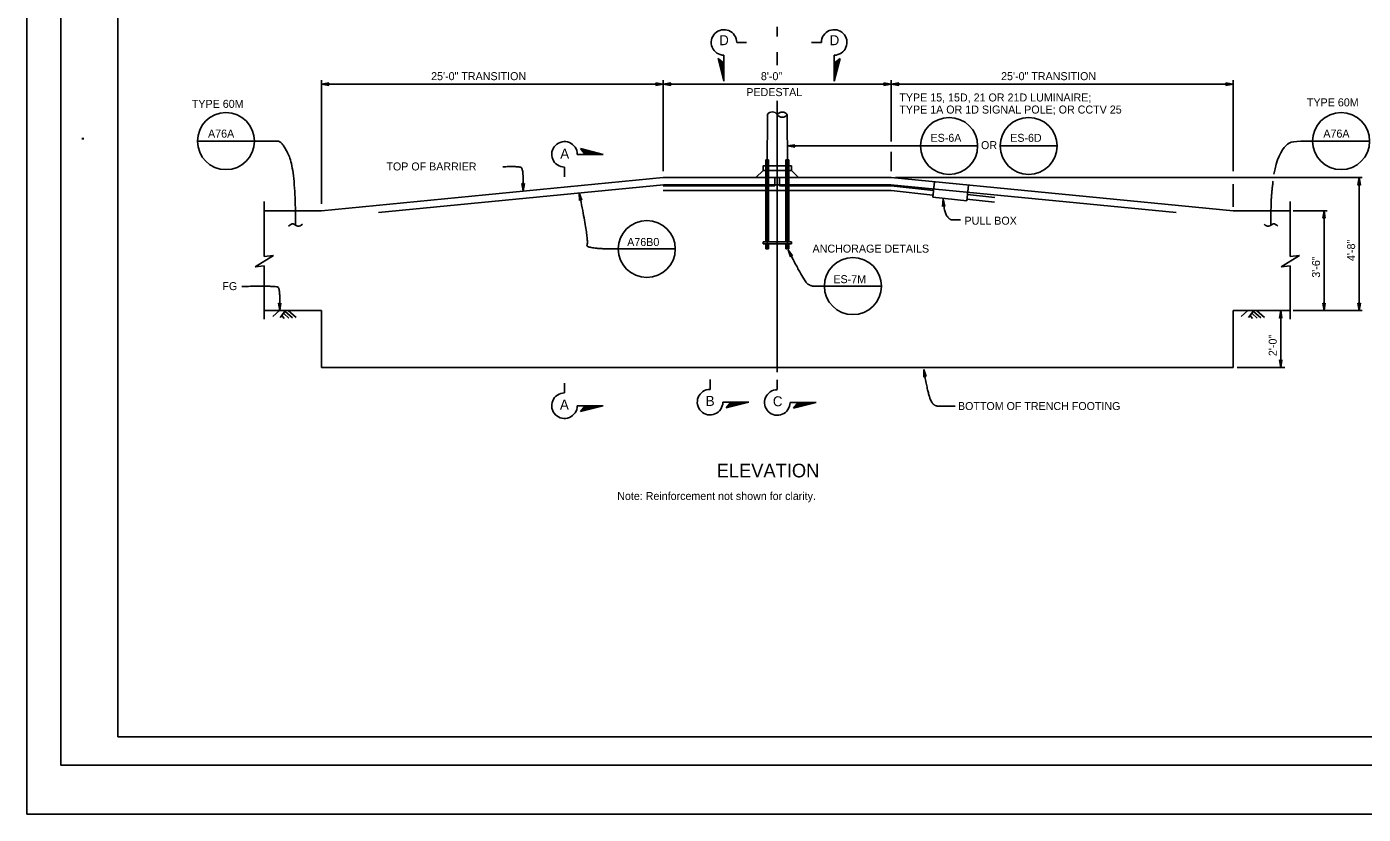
# Model space of a CAD drawing. Extents: x -893 to 867, y -474 to 712.
# Drawn here: x -893 to 279, y -474 to 217 of the extents above; entities that cross this region are included whole.
import ezdxf

# ---------------------------------------------------------------- set-up
doc = ezdxf.new("R2010")
doc.units = 0
for name, color, linetype in [('border_PLOTTING-ELEMENTS', 7, 'Continuous'), ('border_rw_22x34_Cut_Lines', 7, 'Continuous'), ('border_SHEET', 7, 'Continuous'), ('border_WITHIN-BORDER-anno', 7, 'Continuous'), ('pp_PRESENTATION', 7, 'Continuous'), ('str_Concrete-A', 7, 'Continuous'), ('str_Misc-Steel-A', 7, 'Continuous'), ('str_Misc-Steel-F', 7, 'Continuous'), ('str_Text-A', 7, 'Continuous')]:
    doc.layers.add(name, color=color, linetype=linetype)

msp = doc.modelspace()

# ---------------------------------------------------------------- linework, layer by layer
at = {"layer": 'border_PLOTTING-ELEMENTS'}
for points in [[(-893.5, -474), (866.5, -474), (866.5, 712), (-893.5, 712)], [(-863.5, 669), (836.5, 669), (836.5, -431), (-863.5, -431)]]:
    msp.add_lwpolyline(points, close=True, dxfattribs=at)
at = {"layer": 'border_rw_22x34_Cut_Lines'}
msp.add_lwpolyline([(-863.5, 669), (836.5, 669), (836.5, -431), (-863.5, -431)], close=True, dxfattribs=at)
at = {"layer": 'border_SHEET'}
for p, q in [((-813.5, -406), (-813.5, 644)), ((811.5, -406), (-813.5, -406))]:
    msp.add_line(p, q, dxfattribs=at)
at = {"layer": 'pp_PRESENTATION'}
for p, q in [((-235, 216.9), (-235, 208.3)), ((-270.6, 203.1), (-262, 203.1)), ((-196.3, 203.1), (-204.9, 203.1)), ((-281.8, 169.1), (-286.9, 189)), ((-281.8, 184.9), (-286.9, 189)), ((-281.8, 170.7), (-286.3, 188.5)), ((-281.8, 172.3), (-285.8, 188.1)), ((-281.8, 174), (-285.3, 187.7)), ((-281.8, 191.9), (-281.8, 169.1)), ((-185.1, 191.9), (-185.1, 169.1)), ((-185.1, 169.1), (-180, 189)), ((-185.1, 184.9), (-180, 189)), ((-185.1, 170.7), (-180.5, 188.5)), ((-185.1, 172.3), (-181.1, 188.1)), ((-185.1, 174), (-181.6, 187.7)), ((-281.8, 175.6), (-284.8, 187.3)), ((-281.8, 177.3), (-284.2, 186.8)), ((-281.8, 178.9), (-283.7, 186.4)), ((-281.8, 180.5), (-283.2, 186)), ((-281.8, 182.2), (-282.7, 185.6)), ((-281.8, 183.8), (-282.1, 185.1)), ((-185.1, 175.6), (-182.1, 187.3)), ((-185.1, 177.3), (-182.6, 186.8)), ((-185.1, 178.9), (-183.2, 186.4)), ((-185.1, 180.5), (-183.7, 186)), ((-185.1, 182.2), (-184.2, 185.6)), ((-185.1, 183.8), (-184.7, 185.1)), ((-387.7, 104.9), (-407.6, 110)), ((-403.5, 104.9), (-407.6, 110)), ((-389.3, 104.9), (-407.1, 109.5)), ((-390.9, 104.9), (-406.7, 109)), ((-392.6, 104.9), (-406.3, 108.4)), ((-394.2, 104.9), (-405.9, 107.9)), ((-395.8, 104.9), (-405.4, 107.4)), ((-397.5, 104.9), (-405, 106.9)), ((-399.1, 104.9), (-404.6, 106.3)), ((-400.8, 104.9), (-404.2, 105.8)), ((-410.5, 105), (-410.5, 105)), ((-410.5, 104.9), (-387.7, 104.9)), ((-402.4, 104.9), (-403.7, 105.3)), ((-421.7, 93.7), (-421.7, 85.1)), ((-294, -101.3), (-294, -92.7)), ((-235, -101.5), (-235, -93)), ((-421.7, -104.4), (-421.7, -95.8)), ((-410.5, -115.6), (-387.7, -115.6)), ((-410.5, -115.7), (-410.5, -115.7)), ((-387.7, -115.6), (-407.6, -120.7)), ((-403.5, -115.6), (-407.6, -120.7)), ((-389.3, -115.6), (-407.1, -120.2)), ((-390.9, -115.6), (-406.7, -119.6)), ((-392.6, -115.6), (-406.3, -119.1)), ((-394.2, -115.6), (-405.9, -118.6)), ((-395.8, -115.6), (-405.4, -118.1)), ((-397.5, -115.6), (-405, -117.5)), ((-399.1, -115.6), (-404.6, -117)), ((-400.8, -115.6), (-404.2, -116.5)), ((-402.4, -115.6), (-403.7, -116)), ((-282.7, -112.5), (-260, -112.5)), ((-282.7, -112.6), (-282.7, -112.6)), ((-260, -112.5), (-279.8, -117.6)), ((-275.7, -112.5), (-279.8, -117.6)), ((-261.6, -112.5), (-279.4, -117)), ((-263.2, -112.5), (-279, -116.5)), ((-264.9, -112.5), (-278.6, -116)), ((-266.5, -112.5), (-278.1, -115.5)), ((-268.1, -112.5), (-277.7, -114.9)), ((-269.8, -112.5), (-277.3, -114.4)), ((-271.4, -112.5), (-276.9, -113.9)), ((-273, -112.5), (-276.4, -113.4)), ((-274.7, -112.5), (-276, -112.8)), ((-223.8, -112.8), (-201, -112.8)), ((-223.8, -112.9), (-223.8, -112.9)), ((-201, -112.8), (-220.9, -117.9)), ((-216.8, -112.8), (-220.9, -117.9)), ((-202.6, -112.8), (-220.5, -117.3)), ((-204.3, -112.8), (-220, -116.8)), ((-205.9, -112.8), (-219.6, -116.3)), ((-207.5, -112.8), (-219.2, -115.8)), ((-209.2, -112.8), (-218.7, -115.2)), ((-210.8, -112.8), (-218.3, -114.7)), ((-212.4, -112.8), (-217.9, -114.2)), ((-214.1, -112.8), (-217.5, -113.6)), ((-215.7, -112.8), (-217, -113.1))]:
    msp.add_line(p, q, dxfattribs=at)
for centre, start, end in [((-281.8, 203.1), 359.9995, 270), ((-185.1, 203.1), 270, 180.0005), ((-421.7, 104.9), 0, 270.0005), ((-421.7, -115.6), 89.9995, 360), ((-294, -112.5), 89.9995, 360), ((-235, -112.8), 89.9995, 360)]:
    msp.add_arc(centre, 11.2, start, end, dxfattribs=at)
at = {"layer": 'str_Concrete-A'}
for p, q in [((-244, 94.9), (-244, 90.8)), ((-226, 94.9), (-226, 90.8)), ((-635, 55.4), (-335, 84.5)), ((-335, 84.5), (-135, 84.5)), ((-247.5, 90.8), (-253.8, 84.5)), ((-253.8, 84.5), (-216.3, 84.5)), ((-222.5, 90.8), (-216.3, 84.5)), ((-135, 84.5), (165, 55.4)), ((-97.2, 80.9), (-98.7, 67.4)), ((-67.3, 77.9), (-68.8, 64.1)), ((-685.1, 63.5), (-685.1, 15.2)), ((-98.7, 67.4), (-68.8, 64.1)), ((215, 63.5), (215, 15.2)), ((-685.1, 55.4), (-635, 55.4)), ((165, 55.4), (215, 55.4)), ((-693.1, 6.2), (-677.1, 16.2)), ((-677.1, 16.2), (-685.1, 15.2)), ((207, 6.2), (223, 16.2)), ((223, 16.2), (215, 15.2)), ((-685.1, 7.2), (-693.1, 6.2)), ((-685.1, 7.2), (-685.1, -39.7)), ((215, 7.2), (207, 6.2)), ((215, 7.2), (215, -39.7)), ((-685.1, -32.1), (-635, -32.1)), ((-671.8, -32.1), (-677.5, -37.2)), ((-677.5, -32.1), (-637.5, -32.1)), ((-666.4, -32.2), (-671.1, -38.1)), ((-668, -34.7), (-663.6, -38.7)), ((-666.8, -33.1), (-660.4, -38.4)), ((-664.2, -32.2), (-657, -38.1)), ((-635, -32.1), (-635, -82.1)), ((165, -32.1), (165, -82.1)), ((165, -32.1), (215, -32.1)), ((177.7, -32.1), (172, -37.2)), ((172, -32.1), (212, -32.1)), ((183.1, -32.2), (178.4, -38.1)), ((181.5, -34.7), (185.9, -38.7)), ((182.6, -33.1), (189.1, -38.4)), ((185.3, -32.2), (192.5, -38.1)), ((-669.6, -36.4), (-667.5, -39)), ((179.9, -36.4), (182, -39)), ((-635, -82.1), (165, -82.1))]:
    msp.add_line(p, q, dxfattribs=at)
at = {"layer": 'str_Misc-Steel-A'}
for p, q in [((-235, 183.3), (-235, 194.6)), ((-235, 94.9), (-235, 152)), ((-244, 94.9), (-243.7, 139.8)), ((-226, 94.9), (-226.3, 139.8)), ((-247.5, 94.9), (-222.5, 94.9)), ((-247.5, 94.9), (-247.5, 90.8)), ((-245.2, 100.2), (-242.6, 100.2)), ((-245.2, 100.2), (-245.2, 28.3)), ((-242.6, 100.2), (-242.6, 28.3)), ((-235, 94.9), (-235, 90.8)), ((-227.5, 100.2), (-224.9, 100.2)), ((-227.5, 100.2), (-227.5, 28.3)), ((-224.9, 100.2), (-224.9, 28.3)), ((-222.5, 94.9), (-222.5, 90.8)), ((-247.5, 90.8), (-222.5, 90.8)), ((-243.9, 90.8), (-243.9, 22)), ((-235, 90.3), (-235, -86.2)), ((-226.2, 90.8), (-226.2, 22)), ((-222.5, 28.3), (-247.5, 28.3)), ((-247.5, 28.3), (-247.5, 26.3)), ((-247.5, 28.3), (-247.5, 26.3)), ((-247.5, 26.3), (-222.5, 26.3)), ((-245.2, 26.3), (-245.2, 22)), ((-242.6, 26.3), (-242.6, 22)), ((-227.5, 26.3), (-227.5, 22)), ((-224.9, 26.3), (-224.9, 22)), ((-222.5, 26.3), (-222.5, 28.3)), ((-245.2, 22), (-242.6, 22)), ((-227.5, 22), (-224.9, 22))]:
    msp.add_line(p, q, dxfattribs=at)
for centre, start, end in [((-239.4, 136.9), 33.4583, 145.8511), ((-230.7, 136.8), 33.4583, 145.8511), ((-230.7, 142.7), 214.1489, 326.5417)]:
    msp.add_arc(centre, 5.24, start, end, dxfattribs=at)
at = {"layer": 'str_Misc-Steel-F'}
for p, q in [((-237.2, 84.5), (-237.2, 77.3)), ((-233, 84.5), (-233, 77.3)), ((-585, 53.9), (-334.7, 78.3)), ((-335, 77.3), (-237.2, 77.3)), ((-335, 73.1), (-135, 73.1)), ((-334.7, 78.3), (-135.3, 78.3)), ((-233, 77.3), (-135, 77.3)), ((-135.3, 78.3), (115, 53.9)), ((-135, 77.3), (-98.1, 73.2)), ((-135, 73.1), (-98.6, 69)), ((-68.7, 65.7), (-44.5, 63)), ((-68.2, 69.8), (-44.1, 67.1))]:
    msp.add_line(p, q, dxfattribs=at)
at = {"layer": 'str_Text-A'}
for p, q in [((-635, 61.4), (-635, 170)), ((-635, 166.5), (-628.4, 167.6)), ((-635, 166.5), (-628.6, 167.4)), ((-628.8, 167.1), (-635, 166.5)), ((-628.9, 166.8), (-635, 166.5)), ((-635, 166.5), (-335, 166.5)), ((-629.1, 166.5), (-635, 166.5)), ((-628.4, 165.4), (-635, 166.5)), ((-635, 166.5), (-628.8, 166)), ((-628.6, 165.7), (-635, 166.5)), ((-635, 166.5), (-628.9, 166.3)), ((-629.1, 166.5), (-628.8, 167.1)), ((-628.8, 166), (-629.1, 166.5)), ((-628.8, 167.1), (-628.4, 167.6)), ((-628.8, 166), (-628.4, 165.4)), ((-341.3, 167.1), (-341.6, 167.6)), ((-341.6, 167.6), (-335, 166.5)), ((-335, 166.5), (-341.6, 165.4)), ((-341.3, 166), (-341.6, 165.4)), ((-341.4, 167.4), (-335, 166.5)), ((-335, 166.5), (-341.4, 165.7)), ((-335, 166.5), (-341.3, 167.1)), ((-341.3, 167.1), (-340.9, 166.5)), ((-341.3, 166), (-335, 166.5)), ((-340.9, 166.5), (-341.3, 166)), ((-335, 166.5), (-341.1, 166.8)), ((-341.1, 166.3), (-335, 166.5)), ((-340.9, 166.5), (-335, 166.5)), ((-335, 90.1), (-335, 170)), ((-335, 166.5), (-328.4, 167.6)), ((-335, 166.5), (-328.6, 167.4)), ((-328.8, 167.1), (-335, 166.5)), ((-328.9, 166.8), (-335, 166.5)), ((-335, 166.5), (-135, 166.5)), ((-329.1, 166.5), (-335, 166.5)), ((-328.4, 165.4), (-335, 166.5)), ((-335, 166.5), (-328.8, 166)), ((-328.6, 165.7), (-335, 166.5)), ((-335, 166.5), (-328.9, 166.3)), ((-329.1, 166.5), (-328.8, 167.1)), ((-328.8, 166), (-329.1, 166.5)), ((-328.8, 167.1), (-328.4, 167.6)), ((-328.8, 166), (-328.4, 165.4)), ((-141.3, 167.1), (-141.6, 167.6)), ((-141.6, 167.6), (-135, 166.5)), ((-135, 166.5), (-141.6, 165.4)), ((-141.3, 166), (-141.6, 165.4)), ((-141.4, 167.4), (-135, 166.5)), ((-135, 166.5), (-141.4, 165.7)), ((-135, 166.5), (-141.3, 167.1)), ((-141.3, 167.1), (-140.9, 166.5)), ((-141.3, 166), (-135, 166.5)), ((-140.9, 166.5), (-141.3, 166)), ((-135, 166.5), (-141.1, 166.8)), ((-141.1, 166.3), (-135, 166.5)), ((-140.9, 166.5), (-135, 166.5)), ((-135, 116.3), (-135, 170)), ((-135, 166.5), (-128.4, 167.6)), ((-135, 166.5), (-128.6, 167.4)), ((-128.8, 167.1), (-135, 166.5)), ((-128.9, 166.8), (-135, 166.5)), ((-135, 166.5), (165, 166.5)), ((-129.1, 166.5), (-135, 166.5)), ((-128.4, 165.4), (-135, 166.5)), ((-135, 166.5), (-128.8, 166)), ((-128.6, 165.7), (-135, 166.5)), ((-135, 166.5), (-128.9, 166.3)), ((-129.1, 166.5), (-128.8, 167.1)), ((-128.8, 166), (-129.1, 166.5)), ((-128.8, 167.1), (-128.4, 167.6)), ((-128.8, 166), (-128.4, 165.4)), ((158.7, 167.1), (158.4, 167.6)), ((158.4, 167.6), (165, 166.5)), ((165, 166.5), (158.4, 165.4)), ((158.7, 166), (158.4, 165.4)), ((158.6, 167.4), (165, 166.5)), ((165, 166.5), (158.6, 165.7)), ((165, 166.5), (158.7, 167.1)), ((158.7, 167.1), (159.1, 166.5)), ((158.7, 166), (165, 166.5)), ((159.1, 166.5), (158.7, 166)), ((165, 166.5), (158.9, 166.8)), ((158.9, 166.3), (165, 166.5)), ((159.1, 166.5), (165, 166.5)), ((165, 90.1), (165, 170)), ((-743.7, 116.5), (-693.7, 116.5)), ((-226.1, 112.3), (-219.5, 113.3)), ((-226.1, 112.3), (-219.7, 113.1)), ((-219.9, 112.8), (-226.1, 112.3)), ((-220.1, 112.5), (-226.1, 112.3)), ((-109.3, 112.3), (-226.1, 112.3)), ((-220.2, 112.2), (-226.1, 112.3)), ((-219.5, 111.1), (-226.1, 112.3)), ((-226.1, 112.3), (-219.9, 111.7)), ((-219.7, 111.4), (-226.1, 112.3)), ((-226.1, 112.3), (-220.1, 112)), ((-220.2, 112.2), (-219.9, 112.8)), ((-219.9, 111.7), (-220.2, 112.2)), ((-219.9, 112.8), (-219.5, 113.3)), ((-219.9, 111.7), (-219.5, 111.1)), ((-135, 90.1), (-135, 107.1)), ((-109.3, 112.3), (-59.3, 112.3)), ((-39.5, 112.3), (10.5, 112.3)), ((234.6, 116.5), (284.6, 116.5)), ((-131.3, 84.5), (278.2, 84.5)), ((274.3, 77.9), (275.4, 84.5)), ((274.6, 78.1), (275.4, 84.5)), ((275.4, 84.5), (274.8, 78.3)), ((275.4, 84.5), (275.1, 78.4)), ((275.4, 84.5), (275.4, -32.1)), ((275.4, 78.6), (275.4, 84.5)), ((275.4, 84.5), (276.5, 77.9)), ((275.9, 78.3), (275.4, 84.5)), ((275.7, 78.4), (275.4, 84.5)), ((275.4, 84.5), (276.2, 78.1)), ((-458.5, 79.1), (-459.1, 79.4)), ((-459.1, 79.4), (-457.9, 72.8)), ((-458.8, 79.2), (-457.9, 72.8)), ((-457.9, 72.8), (-458.5, 79.1)), ((-458.5, 79.1), (-458, 78.7)), ((-457.9, 72.8), (-458.3, 78.9)), ((-458, 78.7), (-457.4, 79.1)), ((-458, 78.7), (-457.9, 72.8)), ((-457.9, 72.8), (-456.9, 79.4)), ((-457.9, 72.8), (-457.2, 79.3)), ((-457.4, 79.1), (-457.9, 72.8)), ((-457.7, 78.9), (-457.9, 72.8)), ((-457.4, 79.1), (-456.9, 79.4)), ((-407.7, 65.3), (-408.8, 71.1)), ((-406.4, 64.8), (-408.8, 71.1)), ((-408.8, 71.1), (-408.6, 64.4)), ((-408.1, 64.8), (-408.8, 71.1)), ((-408.8, 71.1), (-407.1, 65)), ((-406.8, 64.9), (-408.8, 71.1)), ((-408.8, 71.1), (-407.4, 65.2)), ((-407.9, 65.1), (-408.8, 71.1)), ((-408.8, 71.1), (-408.4, 64.6)), ((165, 58.9), (165, 78.7)), ((274.8, 78.3), (274.3, 77.9)), ((274.8, 78.3), (275.4, 78.6)), ((275.4, 78.6), (275.9, 78.3)), ((275.9, 78.3), (276.5, 77.9)), ((-408.1, 64.8), (-408.6, 64.4)), ((-407.7, 65.3), (-408.1, 64.8)), ((-407.1, 65), (-407.7, 65.3)), ((-407.1, 65), (-406.4, 64.8)), ((-90.2, 59.3), (-89.5, 65.9)), ((-89.6, 59.7), (-90.2, 59.3)), ((-89.9, 59.5), (-89.5, 65.9)), ((-89.5, 65.9), (-89.6, 59.7)), ((-89.6, 59.7), (-89.1, 60)), ((-89.1, 60), (-89.5, 65.9)), ((-89.5, 65.9), (-88, 59.4)), ((-88.5, 59.7), (-89.5, 65.9)), ((-89.5, 65.9), (-89.4, 59.8)), ((-88.8, 59.9), (-89.5, 65.9)), ((-89.5, 65.9), (-88.3, 59.6)), ((-89.1, 60), (-88.5, 59.7)), ((-88.5, 59.7), (-88, 59.4)), ((217.4, 55.4), (247.5, 55.4)), ((243.5, 48.8), (244.6, 55.4)), ((244, 49.1), (243.5, 48.8)), ((243.7, 48.9), (244.6, 55.4)), ((244.6, 55.4), (244, 49.1)), ((244, 49.1), (244.6, 49.4)), ((244.6, 55.4), (244.3, 49.3)), ((244.6, 55.4), (244.6, -32.1)), ((244.6, 49.4), (244.6, 55.4)), ((244.6, 55.4), (245.7, 48.8)), ((245.1, 49.1), (244.6, 55.4)), ((244.8, 49.3), (244.6, 55.4)), ((244.6, 55.4), (245.4, 48.9)), ((244.6, 49.4), (245.1, 49.1)), ((245.1, 49.1), (245.7, 48.8)), ((-374.5, 21.9), (-324.5, 21.9)), ((-222.9, 16), (-225.6, 21.2)), ((-223.5, 14.9), (-225.6, 21.2)), ((-225.6, 21.2), (-221.6, 15.9)), ((-222.2, 16), (-225.6, 21.2)), ((-225.6, 21.2), (-223.2, 15.4)), ((-223.4, 15.2), (-225.6, 21.2)), ((-225.6, 21.2), (-223, 15.7)), ((-222.5, 16), (-225.6, 21.2)), ((-225.6, 21.2), (-221.9, 15.9)), ((-223.2, 15.4), (-223.5, 14.9)), ((-223.2, 15.4), (-222.9, 16)), ((-222.9, 16), (-222.2, 16)), ((-222.2, 16), (-221.6, 15.9)), ((-193.7, -10.7), (-143.7, -10.7)), ((-672, -25.9), (-672.6, -25.5)), ((-672.6, -25.5), (-671.4, -32.1)), ((-672.3, -25.7), (-671.4, -32.1)), ((-671.4, -32.1), (-672, -25.9)), ((-672, -25.9), (-671.5, -26.2)), ((-671.4, -32.1), (-671.7, -26.1)), ((-671.5, -26.2), (-670.9, -25.9)), ((-671.5, -26.2), (-671.4, -32.1)), ((-671.4, -32.1), (-670.4, -25.5)), ((-671.4, -32.1), (-670.6, -25.7)), ((-670.9, -25.9), (-671.4, -32.1)), ((-671.2, -26), (-671.4, -32.1)), ((-670.9, -25.9), (-670.4, -25.5)), ((205.5, -38.7), (206.6, -32.1)), ((205.8, -38.6), (206.6, -32.1)), ((206.6, -32.1), (206.1, -38.4)), ((206.6, -32.1), (206.4, -38.2)), ((206.6, -82.1), (206.6, -32.1)), ((206.6, -38.1), (206.6, -32.1)), ((206.6, -32.1), (207.7, -38.7)), ((207.2, -38.4), (206.6, -32.1)), ((206.9, -38.2), (206.6, -32.1)), ((206.6, -32.1), (207.5, -38.6)), ((217.4, -32.1), (278.2, -32.1)), ((244, -25.9), (243.5, -25.5)), ((244.6, -32.1), (243.5, -25.5)), ((244.6, -32.1), (243.7, -25.7)), ((244, -25.9), (244.6, -32.1)), ((244.6, -26.2), (244, -25.9)), ((244.3, -26.1), (244.6, -32.1)), ((245.7, -25.5), (244.6, -32.1)), ((245.4, -25.7), (244.6, -32.1)), ((244.6, -32.1), (245.1, -25.9)), ((245.1, -25.9), (244.6, -26.2)), ((244.6, -32.1), (244.8, -26.1)), ((244.6, -26.2), (244.6, -32.1)), ((245.1, -25.9), (245.7, -25.5)), ((274.8, -25.9), (274.3, -25.5)), ((275.4, -32.1), (274.3, -25.5)), ((275.4, -32.1), (274.6, -25.7)), ((274.8, -25.9), (275.4, -32.1)), ((275.4, -26.2), (274.8, -25.9)), ((275.1, -26.1), (275.4, -32.1)), ((276.5, -25.5), (275.4, -32.1)), ((276.2, -25.7), (275.4, -32.1)), ((275.4, -32.1), (275.9, -25.9)), ((275.9, -25.9), (275.4, -26.2)), ((275.4, -32.1), (275.7, -26.1)), ((275.4, -26.2), (275.4, -32.1)), ((275.9, -25.9), (276.5, -25.5)), ((206.1, -38.4), (205.5, -38.7)), ((206.1, -38.4), (206.6, -38.1)), ((206.6, -38.1), (207.2, -38.4)), ((207.2, -38.4), (207.7, -38.7)), ((206.1, -75.9), (205.5, -75.5)), ((206.6, -82.1), (205.5, -75.5)), ((206.6, -82.1), (205.8, -75.7)), ((206.1, -75.9), (206.6, -82.1)), ((206.6, -76.2), (206.1, -75.9)), ((206.4, -76.1), (206.6, -82.1)), ((207.7, -75.5), (206.6, -82.1)), ((207.5, -75.7), (206.6, -82.1)), ((206.6, -82.1), (207.2, -75.9)), ((207.2, -75.9), (206.6, -76.2)), ((206.6, -82.1), (206.9, -76.1)), ((206.6, -76.2), (206.6, -82.1)), ((207.2, -75.9), (207.7, -75.5)), ((-105.6, -89.6), (-106.6, -83.8)), ((-106.5, -90.5), (-106.6, -83.8)), ((-106.6, -83.8), (-104.4, -90.1)), ((-105, -89.8), (-106.6, -83.8)), ((-106.6, -83.8), (-106.1, -90)), ((-106.3, -90.2), (-106.6, -83.8)), ((-106.6, -83.8), (-105.8, -89.8)), ((-105.3, -89.7), (-106.6, -83.8)), ((-106.6, -83.8), (-104.7, -90)), ((-106.1, -90), (-106.5, -90.5)), ((-106.1, -90), (-105.6, -89.6)), ((-105.6, -89.6), (-105, -89.8)), ((-105, -89.8), (-104.4, -90.1)), ((168.5, -82.1), (210.2, -82.1))]:
    msp.add_line(p, q, dxfattribs=at)
for centre in [(-718.7, 116.5), (259.6, 116.5), (-84.3, 112.3), (-14.5, 112.3), (-349.5, 21.9), (-168.7, -10.7)]:
    msp.add_circle(centre, 25, dxfattribs=at)
for points, degree in [([(-657.6, 42.8), (-657.6, 90.4), (-669.1, 116.5), (-677.8, 116.5), (-693.7, 116.5)], 2), ([(200.7, 87.4), (202.9, 100.5), (211.4, 116.5), (218.2, 116.5), (234.1, 116.5)], 3), ([(-475.9, 94), (-461.4, 94.6), (-457.6, 91.9), (-457.9, 72.8)], 2), ([(-374.5, 21.9), (-403.7, 21.9), (-400.1, 29), (-408.8, 71.1)], 2), ([(198, 42.8), (198, 59.5), (198.7, 71.9), (199.9, 81.3)], 2), ([(-89.5, 65.9), (-88.7, 54.5), (-83.8, 47.4), (-79.5, 47.4), (-74.4, 47.4)], 2), ([(-651.6, 43.8), (-653, 42.5), (-655.6, 40.6), (-659.6, 45), (-662.3, 43.2), (-663.7, 41.8)], 3), ([(192, 43.8), (193.4, 42.5), (196, 40.6), (200, 45), (202.7, 43.2), (204.1, 41.8)], 3), ([(-193.7, -10.7), (-199.3, -10.7), (-206.2, -10.7), (-211.7, -5.8), (-225.6, 21.2)], 2), ([(-704.8, -11), (-674.9, -10.3), (-671, -13.1), (-671.4, -32.1)], 2), ([(-106.6, -83.8), (-102.9, -105.4), (-98.1, -116), (-89.7, -116), (-79.1, -116)], 2)]:
    msp.add_open_spline(points, degree=degree, dxfattribs=at)

# ---------------------------------------------------------------- texts
at = {"layer": 'border_WITHIN-BORDER-anno'}
msp.add_text('.', height=13.8, rotation=270, dxfattribs=at).set_placement((-845.4, 121.3))
at = {"layer": 'pp_PRESENTATION'}
for s, p in [('D', (-286, 200.7)), ('D', (-189.1, 200.7)), ('A', (-425.4, 101.2)), ('A', (-425.7, -119)), ('B', (-297.8, -115.8)), ('C', (-238.9, -116.1))]:
    msp.add_text(s, height=8.75, dxfattribs=at).set_placement(p)
at = {"layer": 'str_Text-A'}
for s, height, p in [('25\'-0" TRANSITION', 7.02, (-538.7, 170)), ('8\'-0"', 7.02, (-249.4, 170)), ('25\'-0" TRANSITION', 7.02, (-38.7, 170)), ('TYPE 60M', 7.02, (-748.6, 145.7)), ('PEDESTAL', 7.02, (-262.2, 156)), ('TYPE 15, 15D, 21 OR 21D LUMINAIRE;', 7.02, (-128, 151.3)), ('TYPE 60M', 7.02, (229.6, 147)), ('TYPE 1A OR 1D SIGNAL POLE; OR CCTV 25', 7.02, (-128, 140.7)), ('A76A', 7.02, (-734.4, 119.6)), ('ES-6A', 7, (-100.6, 115.9)), ('ES-6D', 7, (-30.7, 115.9)), ('A76A', 7.02, (244, 119.6)), ('OR', 7.02, (-56.3, 109.5)), ('TOP OF BARRIER', 7, (-577.9, 90.8)), ('PULL BOX', 7.02, (-70.8, 43.2)), ('A76B0', 7.02, (-366.7, 24.5)), ('ANCHORAGE DETAILS', 7.02, (-204.1, 18.7)), ('FG', 7, (-721.8, -14.2)), ('ES-7M', 7.02, (-185.8, -8.1)), ('BOTTOM OF TRENCH FOOTING', 7, (-76.5, -119.4)), ('ELEVATION', 12, (-288.2, -178.5)), ('Note: Reinforcement not shown for clarity.', 7, (-375.4, -198.3))]:
    msp.add_text(s, height=height, dxfattribs=at).set_placement(p)
for s, p in [('4\'-8"', (271.9, 11.3)), ('3\'-6"', (241.1, -3.3)), ('2\'-0"', (203.1, -72.1))]:
    msp.add_text(s, height=7.02, rotation=90, dxfattribs=at).set_placement(p)

doc.saveas('drawing.dxf')
